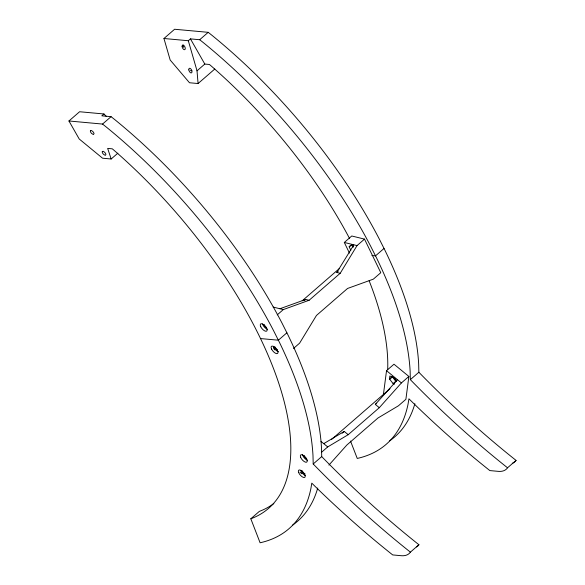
<?xml version="1.0" encoding="UTF-8"?>
<svg xmlns="http://www.w3.org/2000/svg" width="585" height="585" viewBox="0 0 585 585"><rect width="100%" height="100%" fill="white"/><g stroke="black" fill="none" stroke-linecap="round" stroke-linejoin="round"><path stroke-width="0.88" d="M383.541 393.551L386.531 370.678L393.983 364.206L408.878 376.447L405.888 399.321L398.436 405.793L377.947 418.019L346.846 445.024L328.909 465.104M394.553 384.126L393.091 383.577L389.464 378.956L389.851 375.994L393.866 377.647L396.593 381.259M397.427 379.826L375.321 404.418L379.299 407.686L401.42 382.919L408.878 376.447M293.509 348.448L299.615 343.154L316.456 315.454L347.563 288.456L373.325 279.162L380.784 272.69L364.506 239.111L357.047 245.583L340.207 273.283L336.806 272.449L353.764 244.998M117.856 153.182L111.157 158.996L102.565 158.206L79.216 138.996L68.942 120.985L79.589 111.742L103.954 113.973L106.455 116.503M214.812 69.001L198.074 83.538L189.481 82.748L170.176 60.021L163.954 38.5L174.608 29.25L208.209 32.329L212.275 35.568A308.704 134.908 49 0 1 379.212 238.885L384.952 250.3A308.704 134.908 49 0 1 418.663 364.067L418.867 372.25L419.482 372.886A494.135 215.945 49 0 0 516.058 460.395L507.539 467.795A40.84 17.85 49 0 1 498.215 471.349L489.842 470.581A494.135 215.945 49 0 1 412.096 401.917L408.93 398.809L408.081 403.972A308.704 134.908 49 0 1 357.245 458.435L350.525 441.061M103.954 113.973L101.827 115.823L111.062 116.671L115.135 119.903A308.704 134.908 49 0 1 282.072 323.22L287.813 334.635A308.704 134.908 49 0 1 321.516 448.41L321.721 456.592L322.335 457.229A494.135 215.945 49 0 0 418.918 544.737A40.84 17.85 49 0 1 416.6 546.946M163.954 38.5L188.319 40.731L190.447 38.881L199.69 39.729L203.755 42.968A308.704 134.908 49 0 1 370.693 246.285L376.433 257.7A308.704 134.908 49 0 1 410.143 371.468L410.341 379.65L410.962 380.287A494.135 215.945 49 0 0 507.539 467.795M68.942 120.985L102.543 124.064L111.062 116.671M199.69 39.729L208.209 32.329M198.074 83.538L197.021 70.829L204.808 64.065L209.445 64.489L211.536 66.273A284.376 124.276 49 0 1 349.457 238.3M349.464 253.108L344.302 242.461L351.76 235.989L364.506 239.111M350.825 250.27L349.062 246.643L351.358 244.983M277.239 314.869L283.337 309.575L309.099 300.28L340.207 273.283M302.182 300.829L339.38 268.537M304.324 300.646L305.699 299.447L309.099 300.28M336.806 272.449L338.181 271.257M286.884 332.799L278.365 340.199L260.347 338.547M384.031 248.464L375.511 255.857L371.906 255.528M389.464 378.956L392.133 376.645M389.807 379.241L392.476 376.93L395.752 381.266L393.091 383.577M331.498 439.503L390.049 388.667M342.159 433.214L344.221 431.423L348.199 434.692L379.299 407.686M375.321 404.418L376.696 403.226M321.611 452.212L327.71 446.918L348.199 434.692M418.918 544.737L410.392 552.138A494.135 215.945 49 0 1 313.816 464.622L313.202 463.985L321.721 456.592M410.341 379.65L418.867 372.25M410.392 552.138A40.84 17.85 49 0 1 401.069 555.691L392.696 554.924A494.135 215.945 49 0 1 314.957 486.259L311.79 483.144L310.935 488.307A308.704 134.908 49 0 1 260.098 542.77L250.819 518.778L259.338 511.385A284.376 124.276 49 0 0 273.846 503.509M349.362 246.716L351.278 245.261L353.289 246.716M323.739 443.649L344.221 431.423M279.937 308.741L305.699 299.447M190.403 70.602L191.836 70.734M344.302 242.461L357.047 245.583M273.136 307.081L283.337 309.575M102.543 124.064L106.609 127.303A308.704 134.908 49 0 1 273.546 330.62L279.286 342.035A308.704 134.908 49 0 1 312.997 455.803L313.202 463.985M386.531 370.678L401.42 382.919M321.004 441.404L327.71 446.918M299.959 472.219L301.794 473.726M190.447 38.881L204.808 64.065M352.082 245.056L353.135 247.228M273.583 347.878L274.548 349.867M111.157 158.996L107.662 148.4L112.298 148.824L114.389 150.608A284.376 124.276 49 0 1 250.819 518.778M188.319 40.731L197.021 70.829M183.01 45.045L183.69 47.378M395.965 379.658A2.508 1.097 49 0 1 394.721 378.195M267.637 329.362A4.702 2.055 49 0 1 262.519 323.973M266.358 327.454A2.508 1.097 49 0 1 263.989 324.302M317.728 488.036A308.704 134.908 49 0 1 292.551 525.154M414.875 403.701A308.704 134.908 49 0 1 389.69 440.812M369.128 280.749A284.376 124.276 49 0 1 387.679 369.64M516.058 460.395A40.84 17.85 49 0 1 512.27 463.342M277.641 350.013A2.508 1.097 49 0 1 274.84 346.693M278.489 351.753A4.702 2.055 49 0 1 273.37 346.357M306.679 458.552A2.508 1.097 49 0 1 304.105 455.525M305.099 473.901A2.508 1.097 49 0 1 302.109 470.771M307.352 460.241A4.702 2.055 49 0 1 302.511 454.56M305.355 475.488A4.702 2.055 49 0 1 300.785 470.706M90.456 130.609L90.368 131.325A2.676 1.17 49 0 0 91.56 133.417L93.403 134.579L94.046 133.643A2.676 1.17 49 0 0 92.854 131.552L91.428 130.499L90.456 130.609M102.324 151.42L102.236 152.137A2.676 1.17 49 0 0 103.435 154.228L105.271 155.391L105.922 154.455A2.676 1.17 49 0 0 104.722 152.363L103.296 151.31L102.324 151.42M260.756 326.759A4.702 2.055 49 0 0 266.738 331.073A4.702 2.055 49 0 0 263.601 324.609A4.702 2.055 49 0 0 260.756 326.759M182.125 46.646A2.508 1.302 64.9 0 0 184.714 49.666A2.508 1.302 64.9 0 0 184.224 45.82A2.508 1.302 64.9 0 0 182.125 46.646M188.845 69.871A2.508 1.302 64.9 0 0 191.427 72.891A2.508 1.302 64.9 0 0 190.944 69.037A2.508 1.302 64.9 0 0 188.845 69.871M271.608 349.15A4.702 2.055 49 0 0 277.582 353.457A4.702 2.055 49 0 0 274.453 347A4.702 2.055 49 0 0 271.608 349.15M300.646 457.302A4.702 2.055 49 0 0 306.598 462.194A4.702 2.055 49 0 0 304.12 455.934A4.702 2.055 49 0 0 300.646 457.302M298.65 472.548A4.702 2.055 49 0 0 304.609 477.448A4.702 2.055 49 0 0 302.131 471.188A4.702 2.055 49 0 0 298.65 472.548"/></g></svg>
